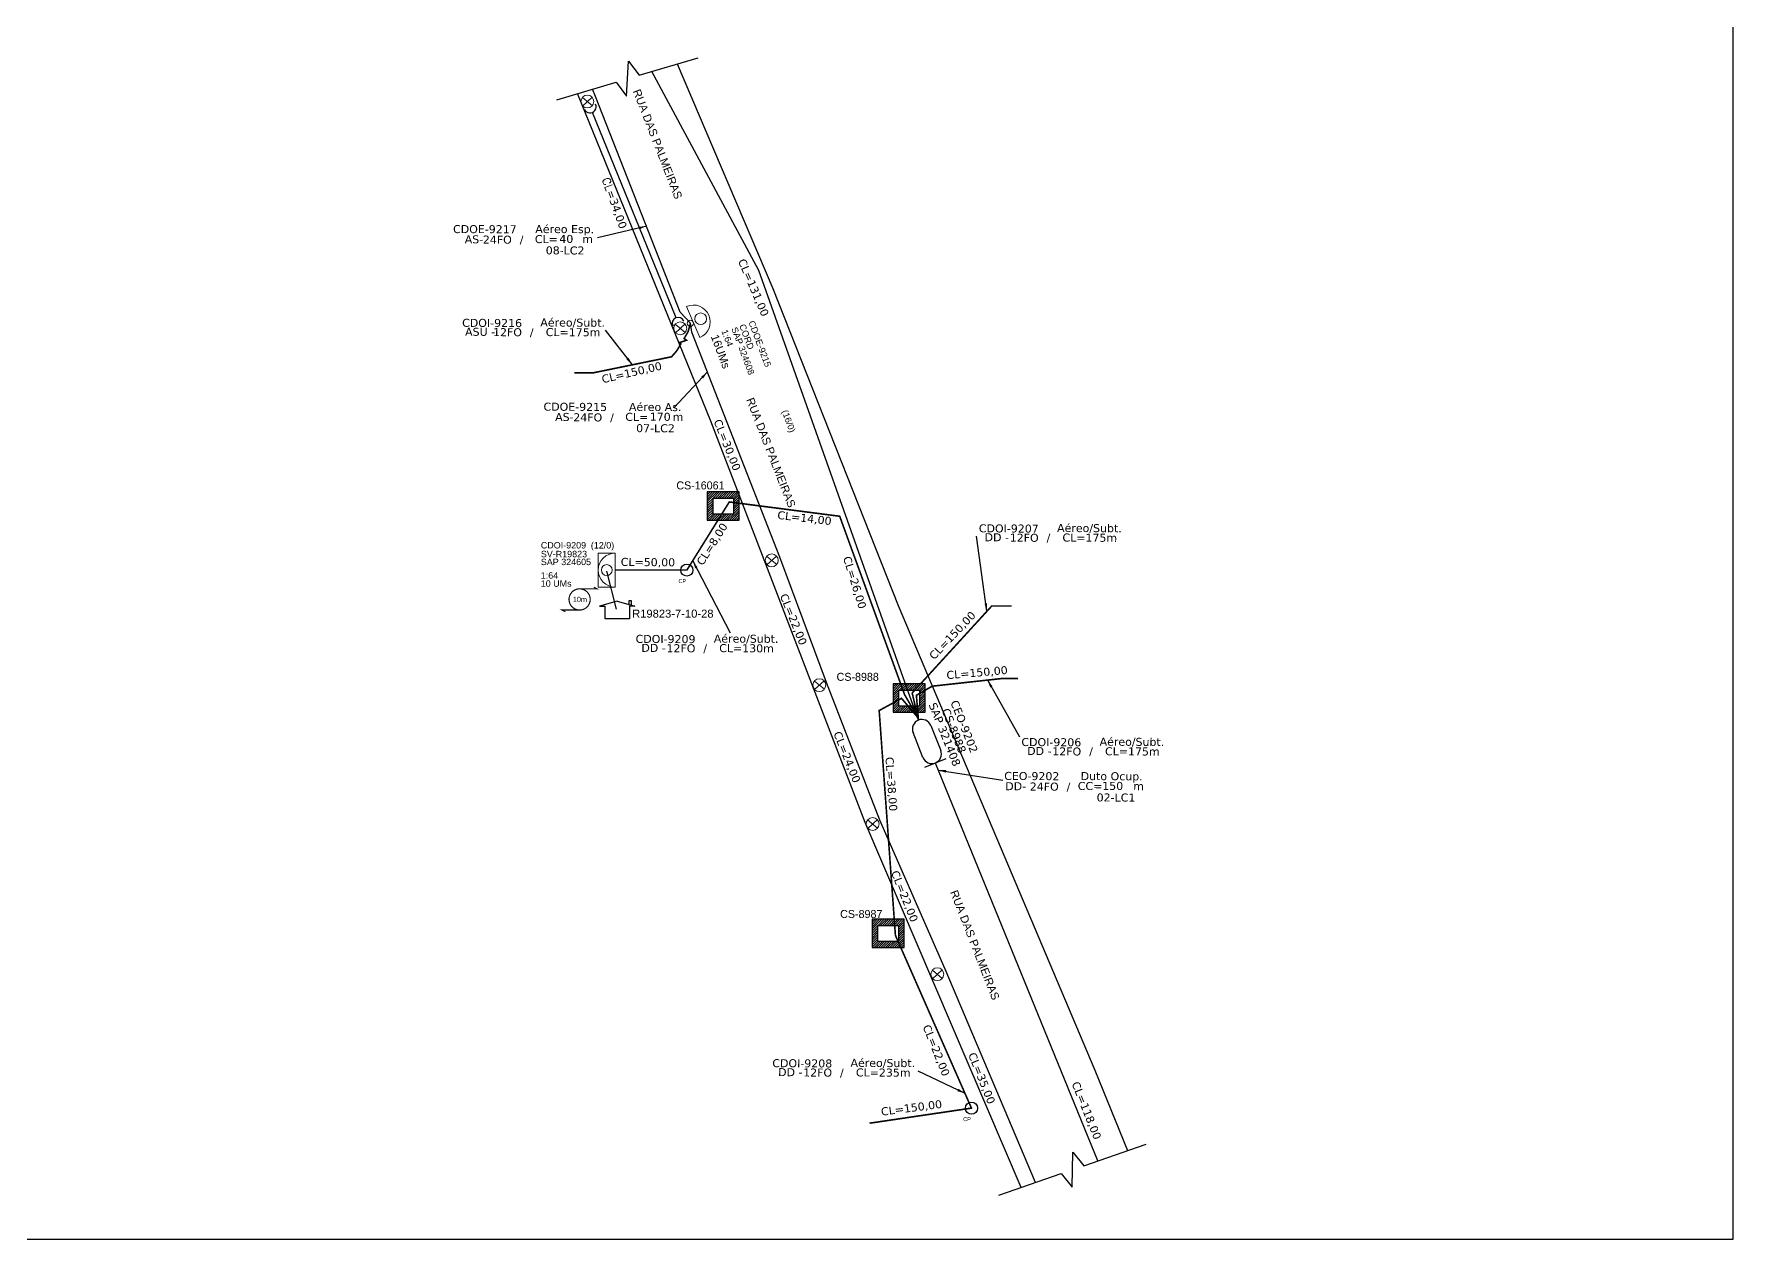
# Model space of a CAD drawing. Header units: metres. Extents: x -1286 to -445, y -500 to 94.
# Drawn here: x -869.6 to -445.1, y -499.8 to -198.6 of the extents above; entities that cross this region are included whole.
import ezdxf
from ezdxf.enums import TextEntityAlignment as Align

# ---------------------------------------------------------------- set-up
doc = ezdxf.new("R2010")
doc.units = ezdxf.units.M
doc.linetypes.add('PHANTOM2', pattern=[1.25, 0.625, -0.125, 0.125, -0.125, 0.125, -0.125])
for name, color, linetype in [('10.1-Caixas Subterrâneas', 5, 'Continuous'), ('20.4-CEOS', 1, 'Continuous'), ('20.5-CEO', 1, 'Continuous'), ('CAP a instalar', 1, 'Continuous'), ('celulas gpon', 7, 'Continuous'), ('Folga', 1, 'Continuous'), ('label_cabos', 7, 'Continuous'), ('Legenda', 1, 'Continuous'), ('locais', 7, 'Continuous'), ('locais legendas', 7, 'Continuous'), ('QUADRA', 7, 'Continuous'), ('Subida Lateral', 5, 'Continuous'), ('surveys', 7, 'Continuous'), ('surveys legendas', 7, 'Continuous')]:
    doc.layers.add(name, color=color, linetype=linetype)
for name, color, linetype, lineweight in [('10.4-Postes', 1, 'Continuous', 0), ("20.0-LEGENDA DOS CDO'S", 1, 'Continuous', 0), ('20.1-CDO_INTERIOR', 1, 'Continuous', 0), ('20.2-CDO_POSTE', 1, 'Continuous', 5), ('20.6-CORDOALHA_SUPORTE', 7, 'Continuous', 25), ('Segmento Logradouro Texto', 238, 'Continuous', 0)]:
    doc.layers.add(name, color=color, linetype=linetype, lineweight=lineweight)
doc.layers.add('DROP DE CLIENTE', color=140, linetype='Continuous', plot=False)
doc.layers.add('EXTRA', color=50, linetype='Continuous', plot=False)
doc.styles.add('ARIAL', font='arial.ttf')
doc.styles.add('DIGICADE', font='arial.ttf')
doc.styles.add('ROMANS', font='romans.shx')
doc.styles.add('siredit', font='verdana.ttf')
doc.linetypes.add('FENCELINE1', pattern='A,0.25,-0.1,[133,ltypeshp.shx,S=0.1,R=0,X=-0.1,Y=0],-0.1,1', length=1.45)
doc.dimstyles.new('CC', dxfattribs={"dimtxt": 0.8, "dimasz": 2, "dimexe": 0.18, "dimexo": 0.0625, "dimgap": 0.09, "dimtad": 0, "dimdec": 0, "dimrnd": 1, "dimzin": 0, "dimdsep": 46, "dimtxsty": 'siredit', "dimblk": 'NONE', "dimcen": 0, "dimse1": 1, "dimse2": 1, "dimsd1": 1, "dimsd2": 1, "dimclrt": 7, "dimadec": 0, "dimazin": 0, "dimtfac": 1, "dimtdec": 0, "dimtofl": 0, "dimtmove": 0, "dimatfit": 3, "dimfxl": 0, "dimtolj": 1, "dimtzin": 0, "dimarcsym": 0})

# ---------------------------------------------------------------- blocks, each defined once
blk = doc.blocks.new('SURVEY_SURVEY')
for p, q in [((0, 0.0000127), (-0.0000126, 0.000009)), ((0, 0.0000127), (0.0000126, 0.000009)), ((0.0000084, 0.0000132), (0.0000098, 0.0000132)), ((0.0000084, 0.0000103), (0.0000084, 0.0000132)), ((0.0000098, 0.0000132), (0.0000098, 0.0000099)), ((-0.0000126, 0.000009), (-0.0000086, 0.000009)), ((-0.0000086, 0), (-0.0000086, 0.000009)), ((0.0000086, 0), (-0.0000086, 0)), ((0.0000126, 0.000009), (0.0000086, 0.000009)), ((0.0000086, 0.000009), (0.0000086, 0))]:
    blk.add_line(p, q)
blk = doc.blocks.new('POLE_POLE')
at = {"layer": '10.4-Postes', "color": 1, "linetype": 'PHANTOM2'}
for points in [[(-0.0000033, 0.0000067), (0.0000029, 0.0000016)], [(0.0000028, 0.0000069), (-0.0000032, 0.0000014)]]:
    blk.add_lwpolyline(points, dxfattribs=at)
at = {"layer": '10.4-Postes', "color": 1}
blk.add_circle((-0.0000002, 0.0000042), 0.00000403, dxfattribs=at)
blk = doc.blocks.new('CDOE_CT_POST_DESENHO')
at = {"color": 0}
blk.add_line((2.14, 0.39), (-2.11, 0.39), dxfattribs=at)
for centre, radius in [((0.01, 1.4), 0.733), ((0.01, 0), 0.393)]:
    blk.add_circle(centre, radius, dxfattribs=at)
blk.add_arc((0.01, 0.39), 2.12, 0, 180, dxfattribs=at)
blk = doc.blocks.new('*X70')
at = {"color": 0, "linetype": 'Continuous'}
for p, q in [((-1.25, 0.34099), (-0.49099, 1.1)), ((-1.25, 0.517767), (-0.667767, 1.1)), ((-1.25, 0.694544), (-0.844544, 1.1)), ((-1.25, 0.87132), (-1.02132, 1.1)), ((-1.25, 1.048097), (-1.198097, 1.1)), ((-1.25, 0.164214), (-0.8035, 0.610714)), ((-1.25, -0.012563), (-0.8035, 0.433937)), ((-1.25, -0.18934), (-0.8035, 0.25716)), ((-1.25, -0.366117), (-0.8035, 0.080383)), ((-0.789214, 0.625), (-0.314214, 1.1)), ((-0.612437, 0.625), (-0.137437, 1.1)), ((-0.43566, 0.625), (0.03934, 1.1)), ((-0.258883, 0.625), (0.216117, 1.1)), ((-0.082107, 0.625), (0.392893, 1.1)), ((0.09467, 0.625), (0.56967, 1.1)), ((0.271447, 0.625), (0.746447, 1.1)), ((0.448223, 0.625), (0.923223, 1.1)), ((0.625, 0.625), (1.1, 1.1)), ((0.801777, 0.625), (1.25, 1.073223)), ((0.8035, 0.449947), (1.25, 0.896447)), ((0.8035, 0.27317), (1.25, 0.71967)), ((0.8035, 0.096393), (1.25, 0.542893)), ((0.8035, -0.080383), (1.25, 0.366117)), ((0.8035, -0.25716), (1.25, 0.18934)), ((0.8035, -0.433937), (1.25, 0.012563)), ((-1.25, -0.542893), (-0.8035, -0.096393)), ((-1.25, -0.71967), (-0.8035, -0.27317)), ((-1.25, -0.896447), (-0.8035, -0.449947)), ((-1.25, -1.073223), (-0.801777, -0.625)), ((-1.1, -1.1), (-0.625, -0.625)), ((-0.923223, -1.1), (-0.448223, -0.625)), ((-0.746447, -1.1), (-0.271447, -0.625)), ((-0.56967, -1.1), (-0.09467, -0.625)), ((-0.392893, -1.1), (0.082107, -0.625)), ((-0.216117, -1.1), (0.258883, -0.625)), ((-0.03934, -1.1), (0.43566, -0.625)), ((0.137437, -1.1), (0.612437, -0.625)), ((0.314214, -1.1), (0.789214, -0.625)), ((0.49099, -1.1), (1.25, -0.34099)), ((0.667767, -1.1), (1.25, -0.517767)), ((0.8035, -0.610714), (1.25, -0.164214)), ((0.844544, -1.1), (1.25, -0.694544)), ((1.02132, -1.1), (1.25, -0.87132)), ((1.198097, -1.1), (1.25, -1.048097))]:
    blk.add_line(p, q, dxfattribs=at)
blk = doc.blocks.new('MANHOLE_MQ')
at = {"color": 0, "linetype": 'Continuous'}
for p, q in [((0.00000623, 0.00000569), (-0.00000627, 0.00000569)), ((-0.00000627, 0.00000569), (-0.00000627, -0.00000531)), ((-0.00000404, 0.00000331), (0.00000399, 0.00000331)), ((-0.00000404, -0.00000294), (-0.00000404, 0.00000331)), ((0.00000399, 0.00000331), (0.00000399, -0.00000294)), ((0.00000623, -0.00000531), (0.00000623, 0.00000569)), ((-0.00000627, -0.00000531), (0.00000623, -0.00000531)), ((0.00000399, -0.00000294), (-0.00000404, -0.00000294)), ((0.00000399, -0.00000294), (0.00000399, -0.00000294))]:
    blk.add_line(p, q, dxfattribs=at)
at = {"color": 0, "linetype": 'Continuous', "xscale": 5e-06, "yscale": 5e-06, "zscale": 1e-05}
blk.add_blockref('*X70', (-0.00000002, 0.00000019), dxfattribs=at)
blk = doc.blocks.new('Inst CDOE-16 CAIXA DIST OPT CDOE 48F_16D C_SPL_2_1_8')
at = {"layer": "20.0-LEGENDA DOS CDO'S", "color": 0}
for tag, p, style, flags in [('ID_ATIVIDADE', (0.12, 6.47), 'ARIAL', 3), ('FATOR', (7.92, 6.47), 'ARIAL', 1), ('QTDE', (0.1, -1.17), 'DIGICADE', 3)]:
    blk.add_attdef(tag, p, '', height=0.8, rotation=0.118, dxfattribs=dict(at, style=style, flags=flags))
at = {"layer": "20.0-LEGENDA DOS CDO'S", "color": 0, "style": 'ARIAL'}
for tag, p, height in [('CORDOALHA', (0.12, 4.02), 0.8), ('FID', (0.12, 5.25), 0.8), ('1:XX', (-0.01, 1.7), 0.8), ('SAP', (0.12, 2.96), 0.8), ('UMS', (0.14, 0.22), 1)]:
    blk.add_attdef(tag, p, '', height=height, rotation=0.118, dxfattribs=at)
blk.add_attdef('FIBRAS_UTILIZADAS', text='', height=0.8, rotation=0.118, dxfattribs=at).set_placement((13.48, 5.26), align=Align.CENTER)
blk = doc.blocks.new('Inst CORD ALUMINIO 4.8 MM 3F(sem recursos)')
at = {"color": 0, "lineweight": 0, "style": 'ROMANS'}
blk.add_attdef('FID', (-19.18, -2.21), '', height=1, dxfattribs=at)
blk.add_attdef('LANCE', text='', height=1, dxfattribs=at).set_placement((-0.54, -2.21), align=Align.RIGHT)
at = {"color": 0, "lineweight": 0, "style": 'ROMANS', "flags": 3}
for tag, p in [('FATOR', (-5.2, -4.44)), ('ID_ATIVIDADE', (-5.2, -6.67))]:
    blk.add_attdef(tag, p, '', height=1, dxfattribs=at)
at = {"layer": 'label_cabos', "color": 0, "style": 'siredit'}
blk.add_attdef('QTDE', (-0.54, -2.21), '', height=1, rotation=359.69, dxfattribs=at)
blk = doc.blocks.new('Inst CB AS CFOA-SM-AS-80-TS-24')
at = {"layer": 'label_cabos', "color": 0, "style": 'siredit'}
for tag, flags, p in [('ID_ATIVIDADE', 3, (1.31, 2.67)), ('FATOR', 1, (11.56, 2.55))]:
    blk.add_attdef(tag, text='', height=1, rotation=359.69, dxfattribs=dict(at, flags=flags)).set_placement(p, align=Align.MIDDLE_CENTER)
for tag, p in [('TIPO_CABO', (1.76, 0)), ('DESTINO_CABO', (3.13, 1.26)), ('CABO', (4.69, -0.05)), ('/', (7.71, -0.05)), ('LANCE', (10.81, 0)), ('TIPO_CABO', (13.11, 1.24)), ('UND', (15.96, 0)), ('FID', (13.15, -1.41))]:
    blk.add_attdef(tag, text='', height=1, rotation=359.69, dxfattribs=at).set_placement(p, align=Align.MIDDLE_CENTER)
blk.add_attdef('QTDE', (12.43, -0.47), '', height=1, rotation=359.69, dxfattribs=at)
blk = doc.blocks.new('Inst CB ESP CFOA-SM-AS-80-TS-24')
at = {"layer": 'label_cabos', "color": 0, "style": 'siredit'}
for tag, flags, p in [('ID_ATIVIDADE', 3, (1.31, 2.67)), ('FATOR', 1, (11.56, 2.55))]:
    blk.add_attdef(tag, text='', height=1, rotation=359.69, dxfattribs=dict(at, flags=flags)).set_placement(p, align=Align.MIDDLE_CENTER)
for tag, p in [('TIPO_CABO', (1.76, 0)), ('DESTINO_CABO', (3.13, 1.26)), ('CABO', (4.69, -0.05)), ('/', (7.71, -0.05)), ('LANCE', (10.81, 0)), ('TIPO_CABO', (13.11, 1.24)), ('UND', (15.96, 0)), ('FID', (13.15, -1.41))]:
    blk.add_attdef(tag, text='', height=1, rotation=359.69, dxfattribs=at).set_placement(p, align=Align.MIDDLE_CENTER)
blk.add_attdef('QTDE', (12.43, -0.47), '', height=1, rotation=359.69, dxfattribs=at)
blk = doc.blocks.new('_None')
blk = doc.blocks.new('Inst CB DT OCUP CFOA-SM-DD-G-24')
at = {"layer": 'label_cabos', "color": 0, "style": 'siredit'}
for tag, flags, p in [('ID_ATIVIDADE', 3, (1.31, 2.67)), ('FATOR', 1, (11.56, 2.55))]:
    blk.add_attdef(tag, text='', height=1, rotation=359.69, dxfattribs=dict(at, flags=flags)).set_placement(p, align=Align.MIDDLE_CENTER)
for tag, p in [('TIPO_CABO', (1.11, 0)), ('DESTINO_CABO', (3.13, 1.26)), ('CABO', (4.69, -0.05)), ('/', (7.71, -0.05)), ('LANCE', (10.41, 0.02)), ('TIPO_CABO', (13.11, 1.24)), ('UND', (16.46, 0)), ('FID', (13.65, -1.41))]:
    blk.add_attdef(tag, text='', height=1, rotation=359.69, dxfattribs=at).set_placement(p, align=Align.MIDDLE_CENTER)
blk.add_attdef('QTDE', (11.93, -0.45), '', height=1, rotation=359.69, dxfattribs=at)
blk = doc.blocks.new('LEGENDA DOS CABOS')
at = {"layer": 'EXTRA', "color": 0, "style": 'siredit'}
for tag, p in [('ID', (4.6, 0.97)), ('XX', (9.03, 0.97))]:
    blk.add_attdef(tag, text='', height=0.48, rotation=359.69, dxfattribs=at).set_placement(p, align=Align.MIDDLE_CENTER)
at = {"layer": 'Legenda', "color": 0, "style": 'siredit'}
for tag, p in [('TIPO_CABO', (1.31, 0)), ('CABO', (4.69, -0.05)), ('/', (6.81, -0.05)), ('METROS', (10.03, -0.05))]:
    blk.add_attdef(tag, text='', height=0.8, rotation=359.69, dxfattribs=at).set_placement(p, align=Align.MIDDLE_CENTER)
blk = doc.blocks.new('A$C07E14978')
at = {"layer": 'Folga', "color": 0, "const_width": 0.146}
blk.add_lwpolyline([(2.23, 2.92, 1.000012), (2.23, 0.28, 0.999978)], format="xyb", close=True, dxfattribs=at)
at = {"layer": 'Folga', "color": 0, "const_width": 0.137}
for points in [[(2.23, 2.92), (4.42, 2.92), (3.98, 3.13)], [(2.23, 0.28), (0.03, 0.28), (0.47, 0.06)]]:
    blk.add_lwpolyline(points, dxfattribs=at)
at = {"layer": 'Folga', "color": 0}
blk.add_text('10m', height=0.659, dxfattribs=at).set_placement((1.38, 1.27))

msp = doc.modelspace()

# ---------------------------------------------------------------- linework, layer by layer
msp.add_lwpolyline([(-1286.07, -499.81), (-445.07, -499.81), (-445.07, 94.19), (-1286.07, 94.19)], close=True)
at = {"color": 3, "linetype": 'Continuous'}
for points in [[(-738.93, -215.08), (-724.16, -210.68), (-721.55, -214.21), (-721.03, -205.45), (-718.41, -208.97), (-703.65, -204.58)], [(-628.51, -488.87), (-612.94, -483.47), (-610.17, -486.87), (-610.04, -478.1), (-607.27, -481.5), (-591.7, -476.09)]]:
    msp.add_lwpolyline(points, dxfattribs=at)
at = {"layer": '20.1-CDO_INTERIOR', "color": 1, "lineweight": 18}
msp.add_lwpolyline([(-728.6, -336.86), (-728.61, -328.36), (-724.36, -328.36), (-724.35, -336.86)], close=True, dxfattribs=at)
msp.add_circle((-726.48, -332.61), 1.36, dxfattribs=at)
msp.add_arc((-724.35, -332.61), 4.25, 90.0276, 270.0276, dxfattribs=at)
at = {"layer": '20.5-CEO', "color": 5}
for p, q in [((-647.48, -379.48), (-649.96, -373.24)), ((-645.52, -371.47), (-643.03, -377.71))]:
    msp.add_line(p, q, dxfattribs=at)
msp.add_lwpolyline([(-647.05, -381.88), (-641.69, -379.75)], dxfattribs=at)
for centre, start, end in [((-647.74, -372.36), 21.7338, 201.7338), ((-645.25, -378.59), 201.7338, 21.7338)]:
    msp.add_arc(centre, 2.39, start, end, dxfattribs=at)
at = {"layer": 'CAP a instalar', "color": 7, "ltscale": 5}
for points in [[(-648.59, -370.16), (-651.08, -363.25), (-688.46, -257.72), (-715.22, -208.02)], [(-705.58, -270.95), (-708.11, -268.18), (-729.26, -214.27), (-730.03, -212.43)], [(-709.17, -269.57), (-730.06, -218.23)], [(-603.82, -480.3), (-644.33, -380.84)]]:
    msp.add_lwpolyline(points, dxfattribs=at)
for points in [[(-732.07, -217.45, 1), (-729.28, -216.22)], [(-707.21, -270.38, 1), (-710, -271.61)]]:
    msp.add_lwpolyline(points, format="xyb", dxfattribs=at)
at = {"layer": 'CAP a instalar', "color": 8, "linetype": 'FENCELINE1', "ltscale": 5, "const_width": 0.4}
for points in [[(-706.19, -273.11), (-705.58, -270.95)], [(-709.04, -277.9), (-710.31, -279.32), (-729.84, -283.32), (-734.61, -283.32)]]:
    msp.add_lwpolyline(points, dxfattribs=at)
at = {"layer": 'CAP a instalar', "color": 7, "linetype": 'FENCELINE1', "ltscale": 5}
msp.add_lwpolyline([(-619.36, -485.7), (-641.9, -432.4), (-658.23, -395.1), (-671.59, -360.71), (-683.21, -329.36), (-705.19, -273.15), (-705.58, -270.95)], dxfattribs=at)
at = {"layer": 'CAP a instalar', "color": 1, "ltscale": 5, "const_width": 0.4}
msp.add_lwpolyline([(-648.59, -369.67), (-652.04, -363.82), (-668.28, -319.17), (-695.87, -315.6), (-706.45, -332.6), (-724.35, -332.61)], dxfattribs=at)
at = {"layer": 'CAP a instalar', "color": 8, "ltscale": 5, "const_width": 0.4}
for points in [[(-648.59, -370.16), (-650.17, -363.34), (-630.29, -341.6), (-625.33, -341.6)], [(-648.59, -370.16), (-649.12, -363.92), (-645.17, -361.64), (-627.82, -359.73), (-623.76, -359.73)], [(-648.59, -369.67), (-652.83, -364.68), (-658.42, -367.73), (-654.36, -423.91), (-635.36, -467.09), (-660.83, -470.86)]]:
    msp.add_lwpolyline(points, dxfattribs=at)
at = {"layer": 'DROP DE CLIENTE'}
msp.add_lwpolyline([(-724.07, -342.42), (-726.48, -332.87)], dxfattribs=at)
at = {"layer": 'QUADRA'}
for points in [[(-708.87, -206.13), (-684.95, -262.25), (-653.65, -341.44), (-604.52, -457.6), (-596.38, -477.72)], [(-622.95, -486.94), (-661.95, -395.69), (-700.48, -295.41), (-733.79, -213.55)]]:
    msp.add_lwpolyline(points, dxfattribs=at)
at = {"layer": 'Subida Lateral', "color": 5, "const_width": 0.4}
msp.add_lwpolyline([(-706.19, -273.11), (-707.16, -274.75), (-706.56, -275.17), (-708.27, -275.77), (-707.96, -276.07), (-709.04, -277.9)], dxfattribs=at)
at = {"layer": 'Subida Lateral', "color": 5}
for centre in [(-706.49, -332.62), (-635.36, -467.09)]:
    msp.add_circle(centre, 1.51, dxfattribs=at)

# ---------------------------------------------------------------- block references
at = {"color": 0, "lineweight": 0}
ref = msp.add_blockref('Inst CORD ALUMINIO 4.8 MM 3F(sem recursos)', (-721.33, -239.64), dxfattribs=dict(at, xscale=2, yscale=2, zscale=2, rotation=289.7988763545455))
ref.add_attrib('QTDE', '34,00', (-725.86, -240.13), dxfattribs={"layer": '20.6-CORDOALHA_SUPORTE', "color": 0, "height": 2, "rotation": 289.4889, "style": 'siredit'})
ref.add_attrib('LANCE', 'CL=', dxfattribs={"layer": '20.6-CORDOALHA_SUPORTE', "color": 0, "lineweight": 0, "height": 2, "rotation": 289.7989, "style": 'ROMANS'}).set_placement((-725.86, -240.13), align=Align.RIGHT)
ref = msp.add_blockref('Inst CB DT OCUP CFOA-SM-DD-G-24', (-626.54, -386.63), dxfattribs=dict(at, xscale=2, yscale=2, zscale=2))
ref.add_attrib('DESTINO_CABO', 'CEO-9202', dxfattribs={"layer": 'label_cabos', "color": 0, "height": 2, "rotation": 359.69, "style": 'siredit'}).set_placement((-620.28, -384.1), align=Align.MIDDLE_CENTER)
ref.add_attrib('TIPO_CABO', 'Duto Ocup.', dxfattribs={"layer": 'label_cabos', "color": 0, "height": 2, "rotation": 359.69, "style": 'siredit'}).set_placement((-600.32, -384.14), align=Align.MIDDLE_CENTER)
ref.add_attrib('/', '/', dxfattribs={"layer": 'label_cabos', "color": 0, "height": 2, "rotation": 359.69, "style": 'siredit'}).set_placement((-611.11, -386.73), align=Align.MIDDLE_CENTER)
ref.add_attrib('FID', '02-LC1', dxfattribs={"layer": 'label_cabos', "color": 0, "height": 2, "rotation": 359.69, "style": 'siredit'}).set_placement((-599.24, -389.46), align=Align.MIDDLE_CENTER)
ref.add_attrib('LANCE', 'CC=', dxfattribs={"layer": 'label_cabos', "color": 0, "height": 2, "rotation": 359.69, "style": 'siredit'}).set_placement((-605.72, -386.59), align=Align.MIDDLE_CENTER)
ref.add_attrib('UND', 'm', dxfattribs={"layer": 'label_cabos', "color": 0, "height": 2, "rotation": 359.69, "style": 'siredit'}).set_placement((-593.61, -386.63), align=Align.MIDDLE_CENTER)
ref.add_attrib('CABO', '24FO', dxfattribs={"layer": 'label_cabos', "color": 0, "height": 2, "rotation": 359.69, "style": 'siredit'}).set_placement((-617.17, -386.73), align=Align.MIDDLE_CENTER)
ref.add_attrib('TIPO_CABO', 'DD-', dxfattribs={"layer": 'label_cabos', "color": 0, "height": 2, "rotation": 359.69, "style": 'siredit'}).set_placement((-624.31, -386.64), align=Align.MIDDLE_CENTER)
ref.add_attrib('QTDE', '150', (-602.68, -387.54), dxfattribs={"layer": 'label_cabos', "color": 0, "height": 2, "rotation": 359.69, "style": 'siredit'})
at = {"layer": '10.1-Caixas Subterrâneas', "color": 30, "xscale": 639575.1086223164, "yscale": 639575.1086223164, "zscale": 639575.1086223164, "rotation": 180.0000000000628}
for p in [(-697.38, -316.49), (-650.95, -364.48), (-656.19, -423.29)]:
    msp.add_blockref('MANHOLE_MQ', p, dxfattribs=at)
at = {"layer": "20.0-LEGENDA DOS CDO'S", "color": 7, "lineweight": 0, "xscale": 2, "yscale": 2, "zscale": 2, "rotation": 290.4372966855302}
msp.add_blockref('Inst CDOE-16 CAIXA DIST OPT CDOE 48F_16D C_SPL_2_1_8', (-701.04, -274.09), dxfattribs=at).add_auto_attribs({'FID': 'CDOE-9215', 'CORDOALHA': 'CORD', 'SAP': 'SAP 324608', '1:XX': '1:64', 'UMS': '16UMs', 'FIBRAS_UTILIZADAS': '(16/0)'})
at = {"layer": '20.2-CDO_POSTE', "color": 7, "xscale": -1.999999999999999, "yscale": 2, "zscale": 2, "rotation": 293.346205747354}
msp.add_blockref('CDOE_CT_POST_DESENHO', (-705.58, -270.95), dxfattribs=at)
at = {"layer": 'Folga', "xscale": 2.006958307478562, "yscale": 2.006958307478562, "zscale": 2.006958307478562}
msp.add_blockref('A$C07E14978', (-737.74, -343.17), dxfattribs=at)
at = {"layer": 'label_cabos'}
ref = msp.add_blockref('Inst CB ESP CFOA-SM-AS-80-TS-24', (-763.2, -249.96), dxfattribs=dict(at, xscale=2, yscale=2, zscale=2, rotation=0.1315642785740553))
ref.add_attrib('DESTINO_CABO', 'CDOE-9217', dxfattribs={"color": 0, "height": 2, "rotation": 359.8216, "style": 'siredit'}).set_placement((-756.94, -247.42), align=Align.MIDDLE_CENTER)
ref.add_attrib('TIPO_CABO', 'Aéreo Esp.', dxfattribs={"color": 0, "height": 2, "rotation": 359.8216, "style": 'siredit'}).set_placement((-736.99, -247.41), align=Align.MIDDLE_CENTER)
ref.add_attrib('CABO', '24FO', dxfattribs={"color": 0, "height": 2, "rotation": 359.8216, "style": 'siredit'}).set_placement((-753.83, -250.04), align=Align.MIDDLE_CENTER)
ref.add_attrib('/', '/', dxfattribs={"color": 0, "height": 2, "rotation": 359.8216, "style": 'siredit'}).set_placement((-747.77, -250.03), align=Align.MIDDLE_CENTER)
ref.add_attrib('TIPO_CABO', 'AS-', dxfattribs={"color": 0, "height": 2, "rotation": 359.8216, "style": 'siredit'}).set_placement((-759.67, -249.96), align=Align.MIDDLE_CENTER)
ref.add_attrib('FID', '08-LC2', dxfattribs={"color": 0, "height": 2, "rotation": 359.8216, "style": 'siredit'}).set_placement((-736.9, -252.73), align=Align.MIDDLE_CENTER)
ref.add_attrib('LANCE', 'CL=', dxfattribs={"color": 0, "height": 2, "rotation": 359.8216, "style": 'siredit'}).set_placement((-741.58, -249.9), align=Align.MIDDLE_CENTER)
ref.add_attrib('QTDE', '40', (-738.34, -250.85), dxfattribs={"color": 0, "height": 2, "rotation": 359.8216, "style": 'siredit'})
ref.add_attrib('UND', 'm', dxfattribs={"color": 0, "height": 2, "rotation": 359.8216, "style": 'siredit'}).set_placement((-731.27, -249.88), align=Align.MIDDLE_CENTER)
at = {"layer": 'label_cabos', "color": 0, "lineweight": 0}
ref = msp.add_blockref('LEGENDA DOS CABOS', (-763.62, -274.12), dxfattribs=dict(at, xscale=2, yscale=2, zscale=2))
ref.add_attrib('ID', 'CDOI-9216', dxfattribs={"color": 0, "height": 2, "rotation": 359.69, "style": 'siredit'}).set_placement((-755.14, -270.86), align=Align.MIDDLE_CENTER)
ref.add_attrib('CABO', '12FO', dxfattribs={"color": 0, "height": 2, "rotation": 359.69, "style": 'siredit'}).set_placement((-751.29, -273.17), align=Align.MIDDLE_CENTER)
ref.add_attrib('METROS', 'CL=175m', dxfattribs={"color": 0, "height": 2, "rotation": 359.69, "style": 'siredit'}).set_placement((-734.9, -273.17), align=Align.MIDDLE_CENTER)
ref.add_attrib('XX', 'Aéreo/Subt.', dxfattribs={"color": 0, "height": 2, "rotation": 359.69, "style": 'siredit'}).set_placement((-735.01, -270.77), align=Align.MIDDLE_CENTER)
ref.add_attrib('/', '/', dxfattribs={"color": 0, "height": 2, "rotation": 359.69, "style": 'siredit'}).set_placement((-745.24, -273.17), align=Align.MIDDLE_CENTER)
ref.add_attrib('TIPO_CABO', 'ASU -', dxfattribs={"color": 0, "height": 2, "rotation": 359.69, "style": 'siredit'}).set_placement((-758.14, -273.07), align=Align.MIDDLE_CENTER)
at = {"layer": 'label_cabos'}
ref = msp.add_blockref('Inst CB AS CFOA-SM-AS-80-TS-24', (-740.6, -294.34), dxfattribs=dict(at, xscale=2, yscale=2, zscale=2))
ref.add_attrib('DESTINO_CABO', 'CDOE-9215', dxfattribs={"color": 0, "height": 2, "rotation": 359.69, "style": 'siredit'}).set_placement((-734.34, -291.82), align=Align.MIDDLE_CENTER)
ref.add_attrib('TIPO_CABO', 'Aéreo As.', dxfattribs={"color": 0, "height": 2, "rotation": 359.69, "style": 'siredit'}).set_placement((-714.39, -291.86), align=Align.MIDDLE_CENTER)
ref.add_attrib('CABO', '24FO', dxfattribs={"color": 0, "height": 2, "rotation": 359.69, "style": 'siredit'}).set_placement((-731.23, -294.45), align=Align.MIDDLE_CENTER)
ref.add_attrib('/', '/', dxfattribs={"color": 0, "height": 2, "rotation": 359.69, "style": 'siredit'}).set_placement((-725.18, -294.45), align=Align.MIDDLE_CENTER)
ref.add_attrib('TIPO_CABO', 'AS-', dxfattribs={"color": 0, "height": 2, "rotation": 359.69, "style": 'siredit'}).set_placement((-737.08, -294.35), align=Align.MIDDLE_CENTER)
ref.add_attrib('FID', '07-LC2', dxfattribs={"color": 0, "height": 2, "rotation": 359.69, "style": 'siredit'}).set_placement((-714.31, -297.17), align=Align.MIDDLE_CENTER)
ref.add_attrib('LANCE', 'CL=', dxfattribs={"color": 0, "height": 2, "rotation": 359.69, "style": 'siredit'}).set_placement((-718.99, -294.34), align=Align.MIDDLE_CENTER)
ref.add_attrib('QTDE', '170', (-715.75, -295.29), dxfattribs={"color": 0, "height": 2, "rotation": 359.69, "style": 'siredit'})
ref.add_attrib('UND', 'm', dxfattribs={"color": 0, "height": 2, "rotation": 359.69, "style": 'siredit'}).set_placement((-708.68, -294.34), align=Align.MIDDLE_CENTER)
at = {"layer": 'label_cabos', "color": 0, "lineweight": 0}
ref = msp.add_blockref('LEGENDA DOS CABOS', (-634.51, -325.48), dxfattribs=dict(at, xscale=2, yscale=2, zscale=2))
ref.add_attrib('ID', 'CDOI-9207', dxfattribs={"color": 0, "height": 2, "rotation": 359.69, "style": 'siredit'}).set_placement((-626.03, -322.22), align=Align.MIDDLE_CENTER)
ref.add_attrib('CABO', '12FO', dxfattribs={"color": 0, "height": 2, "rotation": 359.69, "style": 'siredit'}).set_placement((-622.18, -324.53), align=Align.MIDDLE_CENTER)
ref.add_attrib('METROS', 'CL=175m', dxfattribs={"color": 0, "height": 2, "rotation": 359.69, "style": 'siredit'}).set_placement((-605.79, -324.53), align=Align.MIDDLE_CENTER)
ref.add_attrib('XX', 'Aéreo/Subt.', dxfattribs={"color": 0, "height": 2, "rotation": 359.69, "style": 'siredit'}).set_placement((-605.89, -322.13), align=Align.MIDDLE_CENTER)
ref.add_attrib('/', '/', dxfattribs={"color": 0, "height": 2, "rotation": 359.69, "style": 'siredit'}).set_placement((-616.12, -324.53), align=Align.MIDDLE_CENTER)
ref.add_attrib('TIPO_CABO', 'DD -', dxfattribs={"color": 0, "height": 2, "rotation": 359.69, "style": 'siredit'}).set_placement((-629.03, -324.43), align=Align.MIDDLE_CENTER)
ref = msp.add_blockref('LEGENDA DOS CABOS', (-720.27, -353.11), dxfattribs=dict(at, xscale=2, yscale=2, zscale=2))
ref.add_attrib('ID', 'CDOI-9209', dxfattribs={"color": 0, "height": 2, "rotation": 359.69, "style": 'siredit'}).set_placement((-711.79, -349.85), align=Align.MIDDLE_CENTER)
ref.add_attrib('CABO', '12FO', dxfattribs={"color": 0, "height": 2, "rotation": 359.69, "style": 'siredit'}).set_placement((-707.94, -352.16), align=Align.MIDDLE_CENTER)
ref.add_attrib('METROS', 'CL=130m', dxfattribs={"color": 0, "height": 2, "rotation": 359.69, "style": 'siredit'}).set_placement((-691.56, -352.16), align=Align.MIDDLE_CENTER)
ref.add_attrib('XX', 'Aéreo/Subt.', dxfattribs={"color": 0, "height": 2, "rotation": 359.69, "style": 'siredit'}).set_placement((-691.66, -349.77), align=Align.MIDDLE_CENTER)
ref.add_attrib('/', '/', dxfattribs={"color": 0, "height": 2, "rotation": 359.69, "style": 'siredit'}).set_placement((-701.89, -352.16), align=Align.MIDDLE_CENTER)
ref.add_attrib('TIPO_CABO', 'DD -', dxfattribs={"color": 0, "height": 2, "rotation": 359.69, "style": 'siredit'}).set_placement((-714.79, -352.07), align=Align.MIDDLE_CENTER)
ref = msp.add_blockref('LEGENDA DOS CABOS', (-623.88, -378.89), dxfattribs=dict(at, xscale=2, yscale=2, zscale=2))
ref.add_attrib('ID', 'CDOI-9206', dxfattribs={"color": 0, "height": 2, "rotation": 359.69, "style": 'siredit'}).set_placement((-615.4, -375.63), align=Align.MIDDLE_CENTER)
ref.add_attrib('CABO', '12FO', dxfattribs={"color": 0, "height": 2, "rotation": 359.69, "style": 'siredit'}).set_placement((-611.55, -377.94), align=Align.MIDDLE_CENTER)
ref.add_attrib('METROS', 'CL=175m', dxfattribs={"color": 0, "height": 2, "rotation": 359.69, "style": 'siredit'}).set_placement((-595.16, -377.94), align=Align.MIDDLE_CENTER)
ref.add_attrib('XX', 'Aéreo/Subt.', dxfattribs={"color": 0, "height": 2, "rotation": 359.69, "style": 'siredit'}).set_placement((-595.26, -375.54), align=Align.MIDDLE_CENTER)
ref.add_attrib('/', '/', dxfattribs={"color": 0, "height": 2, "rotation": 359.69, "style": 'siredit'}).set_placement((-605.49, -377.94), align=Align.MIDDLE_CENTER)
ref.add_attrib('TIPO_CABO', 'DD -', dxfattribs={"color": 0, "height": 2, "rotation": 359.69, "style": 'siredit'}).set_placement((-618.4, -377.84), align=Align.MIDDLE_CENTER)
ref = msp.add_blockref('LEGENDA DOS CABOS', (-686.11, -459.15), dxfattribs=dict(at, xscale=2, yscale=2, zscale=2))
ref.add_attrib('ID', 'CDOI-9208', dxfattribs={"color": 0, "height": 2, "rotation": 359.69, "style": 'siredit'}).set_placement((-677.63, -455.89), align=Align.MIDDLE_CENTER)
ref.add_attrib('CABO', '12FO', dxfattribs={"color": 0, "height": 2, "rotation": 359.69, "style": 'siredit'}).set_placement((-673.79, -458.2), align=Align.MIDDLE_CENTER)
ref.add_attrib('METROS', 'CL=235m', dxfattribs={"color": 0, "height": 2, "rotation": 359.69, "style": 'siredit'}).set_placement((-657.4, -458.2), align=Align.MIDDLE_CENTER)
ref.add_attrib('XX', 'Aéreo/Subt.', dxfattribs={"color": 0, "height": 2, "rotation": 359.69, "style": 'siredit'}).set_placement((-657.5, -455.81), align=Align.MIDDLE_CENTER)
ref.add_attrib('/', '/', dxfattribs={"color": 0, "height": 2, "rotation": 359.69, "style": 'siredit'}).set_placement((-667.73, -458.2), align=Align.MIDDLE_CENTER)
ref.add_attrib('TIPO_CABO', 'DD -', dxfattribs={"color": 0, "height": 2, "rotation": 359.69, "style": 'siredit'}).set_placement((-680.63, -458.11), align=Align.MIDDLE_CENTER)
at = {"layer": 'locais', "color": 10, "xscale": 400000, "yscale": 400000, "zscale": 400000}
for p in [(-731.25, -217.2), (-708.05, -273.88), (-685.18, -331.89), (-673.28, -363.06), (-659.98, -397.75), (-643.8, -435.3)]:
    msp.add_blockref('POLE_POLE', p, dxfattribs=at)
at = {"layer": 'surveys', "color": 255, "xscale": 350000, "yscale": 350000, "zscale": 350000}
msp.add_blockref('SURVEY_SURVEY', (-723.85, -344.83), dxfattribs=at)

# ---------------------------------------------------------------- texts
at = {"layer": "20.0-LEGENDA DOS CDO'S", "color": 1, "style": 'ARIAL'}
for s, p in [('CDOI-9209', (-742.96, -327.22)), ('SAP 324605', (-742.96, -331.38)), ('SV-R19823', (-742.96, -329.41)), ('10 UMs', (-742.98, -336.79)), ('1:64', (-742.97, -334.76))]:
    msp.add_text(s, height=1.6, rotation=359.9724, dxfattribs=at).set_placement(p)
msp.add_text('(12/0)', height=1.6, rotation=359.9724, dxfattribs=at).set_placement((-727.54, -327.23), align=Align.CENTER)
at = {"layer": '20.4-CEOS', "color": 5, "style": 'siredit'}
msp.add_text('CEO-9202', height=2.019, rotation=291.7338, dxfattribs=at).set_placement((-636.22, -371.35), align=Align.TOP_CENTER)
at = {"layer": '20.5-CEO', "color": 5, "style": 'siredit'}
for s, p in [('SAP 321408', (-641.09, -373.32)), ('CS-8988', (-638.76, -372.39))]:
    msp.add_text(s, height=2.028, rotation=291.7338, dxfattribs=at).set_placement(p, align=Align.TOP_CENTER)
at = {"layer": 'celulas gpon', "color": 7, "style": 'siredit'}
for s, rotation, p in [('CL=131,00', 293.1417, (-693.74, -255.35)), ('CL=150,00', 13.0721, (-727.5, -285.94)), ('CL=30,00', 291.8382, (-699.83, -295.41)), ('CL=14,00', 353.3226, (-683.94, -319.81)), ('CL=8,00', 57.5621, (-702.52, -331.65)), ('CL=50,00', 359.5026, (-723, -331.57)), ('CL=26,00', 287.25, (-667.48, -329.53)), ('CL=22,00', 291.8382, (-683.28, -339)), ('CL=150,00', 46.3443, (-644.7, -355.18)), ('CL=150,00', 5.0374, (-641.51, -359.91)), ('CL=24,00', 291.8382, (-669.89, -373.41)), ('CL=38,00', 274.2892, (-656.86, -379.4)), ('CL=22,00', 291.8382, (-655.51, -408.19)), ('CL=22,00', 291.8382, (-647.59, -446.72)), ('CL=35,00', 291.8382, (-636.23, -453.68)), ('CL=118,00', 291.8382, (-610.37, -460.93)), ('CL=150,00', 7.4517, (-657.82, -468.99))]:
    msp.add_text(s, height=2, rotation=rotation, dxfattribs=at).set_placement(p)
at = {"layer": 'locais legendas', "color": 30}
for s, p in [('CS-16061', (-709.1, -312.46)), ('CS-8988', (-669.06, -360.3)), ('CS-8987', (-668.17, -419.57))]:
    msp.add_text(s, height=2, dxfattribs=at).set_placement(p)
at = {"layer": 'locais legendas', "color": 5}
for p in [(-708.56, -335.87), (-637.43, -470.34)]:
    msp.add_text('CP', height=1, dxfattribs=at).set_placement(p)
at = {"layer": 'Segmento Logradouro Texto', "color": 5, "linetype": 'Continuous', "char_height": 2, "width": 29.7462, "attachment_point": 1, "rotation": 291.3099, "style": 'DIGICADE'}
for s, insert in [('RUA DAS PALMEIRAS', (-718.14, -212.19)), ('\\fArial|b0|i0|c0|p34;\\W1.0000000000;\\T1.0000000000;\\o\\lRUA DAS PALMEIRAS', (-689.81, -289.29)), ('\\fArial|b0|i0|c0|p34;\\W1.0000000000;\\T1.0000000000;\\o\\lRUA DAS PALMEIRAS', (-638.87, -412.37))]:
    msp.add_mtext(s, dxfattribs=dict(at, insert=insert))
at = {"layer": 'surveys legendas', "style": 'ARIAL'}
msp.add_text('R19823-7-10-28', height=2, dxfattribs=at).set_placement((-720.15, -344.51))

# ---------------------------------------------------------------- leaders
at = {"layer": 'label_cabos'}
for points in [[(-716.51, -246.67), (-728.78, -249.58)], [(-720.08, -281.32), (-726.83, -272.63)], [(-701.3, -283.08), (-709.74, -292.09)], [(-705.02, -330.3), (-695.65, -348.32)], [(-631.37, -360.07), (-623.34, -374.26)], [(-643.7, -382.62), (-627.52, -385.13)], [(-636.92, -463.42), (-648.68, -457.84)]]:
    msp.add_leader(points, dimstyle='CC', override={"dimgap": 0.09, "dimtad": 0}, dxfattribs=at)
msp.add_leader([(-631.5, -342.93), (-634.13, -324.15)], dimstyle='CC', dxfattribs=at)

doc.saveas('drawing.dxf')
